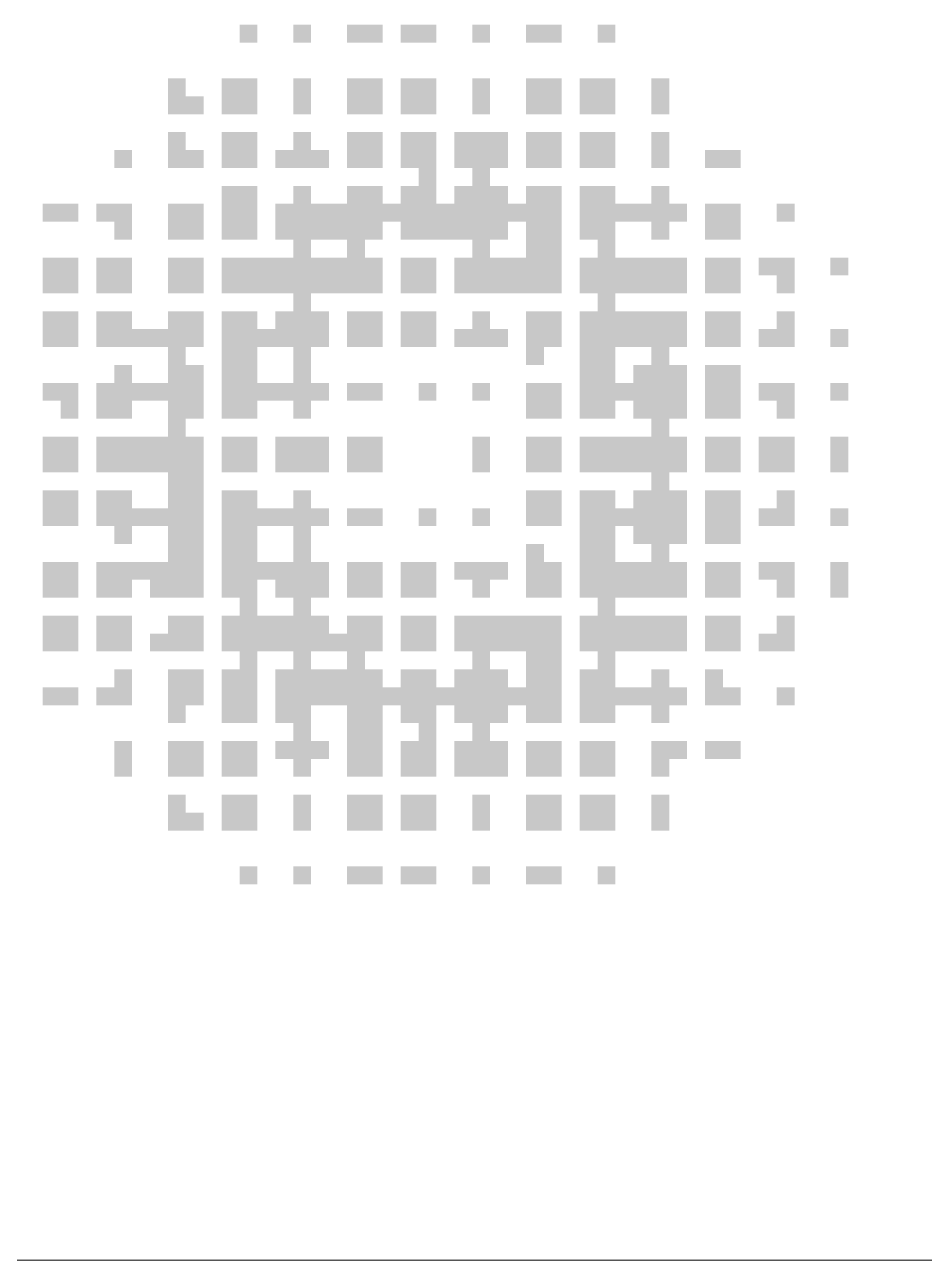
# Paper-space layout '01 Plans' of a CAD drawing. Header units: millimetres. Extents: x 5 to 415, y 7 to 290.
# Drawn here: x 362.1 to 372.15, y 62 to 75.8 of the extents above; entities that cross this region are included whole.
import ezdxf

# ---------------------------------------------------------------- set-up
doc = ezdxf.new("R2010")
doc.units = ezdxf.units.MM
doc.layers.add('BRANDING', color=7, linetype='Continuous')
doc.layers.add('SHEET', color=7, linetype='Continuous')

# ---------------------------------------------------------------- blocks, each defined once
blk = doc.blocks.new('SHEET_01')
at = {"layer": 'BRANDING'}
for points in [[(364.5, 75.8), (364.7, 75.8), (364.5, 75.6), (364.7, 75.6)], [(365.1, 75.8), (365.3, 75.8), (365.1, 75.6), (365.3, 75.6)], [(365.7, 75.8), (365.9, 75.8), (365.7, 75.6), (365.9, 75.6)], [(365.9, 75.8), (366.1, 75.8), (365.9, 75.6), (366.1, 75.6)], [(366.3, 75.8), (366.5, 75.8), (366.3, 75.6), (366.5, 75.6)], [(366.5, 75.8), (366.7, 75.8), (366.5, 75.6), (366.7, 75.6)], [(367.1, 75.8), (367.3, 75.8), (367.1, 75.6), (367.3, 75.6)], [(367.7, 75.8), (368.1, 75.8), (367.7, 75.6), (368.1, 75.6)], [(368.5, 75.8), (368.7, 75.8), (368.5, 75.6), (368.7, 75.6)], [(363.7, 75.2), (363.9, 75.2), (363.7, 75), (363.9, 75)], [(364.3, 75.2), (364.5, 75.2), (364.3, 75), (364.5, 75)], [(364.5, 75.2), (364.7, 75.2), (364.5, 75), (364.7, 75)], [(365.1, 75.2), (365.3, 75.2), (365.1, 75), (365.3, 75)], [(365.7, 75.2), (365.9, 75.2), (365.7, 75), (365.9, 75)], [(365.9, 75.2), (366.1, 75.2), (365.9, 75), (366.1, 75)], [(366.3, 75.2), (366.5, 75.2), (366.3, 75), (366.5, 75)], [(366.5, 75.2), (366.7, 75.2), (366.5, 75), (366.7, 75)], [(367.1, 75.2), (367.3, 75.2), (367.1, 75), (367.3, 75)], [(367.7, 75.2), (367.9, 75.2), (367.7, 75), (367.9, 75)], [(367.9, 75.2), (368.1, 75.2), (367.9, 75), (368.1, 75)], [(368.3, 75.2), (368.5, 75.2), (368.3, 75), (368.5, 75)], [(368.5, 75.2), (368.7, 75.2), (368.5, 75), (368.7, 75)], [(369.1, 75.2), (369.3, 75.2), (369.1, 75), (369.3, 75)], [(363.7, 75), (364.1, 75), (363.7, 74.8), (364.1, 74.8)], [(364.3, 75), (364.5, 75), (364.3, 74.8), (364.5, 74.8)], [(364.5, 75), (364.7, 75), (364.5, 74.8), (364.7, 74.8)], [(365.1, 75), (365.3, 75), (365.1, 74.8), (365.3, 74.8)], [(365.7, 75), (365.9, 75), (365.7, 74.8), (365.9, 74.8)], [(365.9, 75), (366.1, 75), (365.9, 74.8), (366.1, 74.8)], [(366.3, 75), (366.5, 75), (366.3, 74.8), (366.5, 74.8)], [(366.5, 75), (366.7, 75), (366.5, 74.8), (366.7, 74.8)], [(367.1, 75), (367.3, 75), (367.1, 74.8), (367.3, 74.8)], [(367.7, 75), (367.9, 75), (367.7, 74.8), (367.9, 74.8)], [(367.9, 75), (368.1, 75), (367.9, 74.8), (368.1, 74.8)], [(368.3, 75), (368.5, 75), (368.3, 74.8), (368.5, 74.8)], [(368.5, 75), (368.7, 75), (368.5, 74.8), (368.7, 74.8)], [(369.1, 75), (369.3, 75), (369.1, 74.8), (369.3, 74.8)], [(363.7, 74.6), (363.9, 74.6), (363.7, 74.4), (363.9, 74.4)], [(364.3, 74.6), (364.5, 74.6), (364.3, 74.4), (364.5, 74.4)], [(364.5, 74.6), (364.7, 74.6), (364.5, 74.4), (364.7, 74.4)], [(365.1, 74.6), (365.3, 74.6), (365.1, 74.4), (365.3, 74.4)], [(365.7, 74.6), (365.9, 74.6), (365.7, 74.4), (365.9, 74.4)], [(365.9, 74.6), (366.1, 74.6), (365.9, 74.4), (366.1, 74.4)], [(366.3, 74.6), (366.5, 74.6), (366.3, 74.4), (366.5, 74.4)], [(366.5, 74.6), (366.7, 74.6), (366.5, 74.4), (366.7, 74.4)], [(366.9, 74.6), (367.1, 74.6), (366.9, 74.4), (367.1, 74.4)], [(367.1, 74.6), (367.3, 74.6), (367.1, 74.4), (367.3, 74.4)], [(367.3, 74.6), (367.5, 74.6), (367.3, 74.4), (367.5, 74.4)], [(367.7, 74.6), (368.1, 74.6), (367.7, 74.4), (368.1, 74.4)], [(368.3, 74.6), (368.5, 74.6), (368.3, 74.4), (368.5, 74.4)], [(368.5, 74.6), (368.7, 74.6), (368.5, 74.4), (368.7, 74.4)], [(369.1, 74.6), (369.3, 74.6), (369.1, 74.4), (369.3, 74.4)], [(363.1, 74.4), (363.3, 74.4), (363.1, 74.2), (363.3, 74.2)], [(363.7, 74.4), (363.9, 74.4), (363.7, 74.2), (363.9, 74.2)], [(363.9, 74.4), (364.1, 74.4), (363.9, 74.2), (364.1, 74.2)], [(364.3, 74.4), (364.5, 74.4), (364.3, 74.2), (364.5, 74.2)], [(364.5, 74.4), (364.7, 74.4), (364.5, 74.2), (364.7, 74.2)], [(364.9, 74.4), (365.1, 74.4), (364.9, 74.2), (365.1, 74.2)], [(365.1, 74.4), (365.3, 74.4), (365.1, 74.2), (365.3, 74.2)], [(365.3, 74.4), (365.5, 74.4), (365.3, 74.2), (365.5, 74.2)], [(365.7, 74.4), (365.9, 74.4), (365.7, 74.2), (365.9, 74.2)], [(365.9, 74.4), (366.1, 74.4), (365.9, 74.2), (366.1, 74.2)], [(366.3, 74.4), (366.5, 74.4), (366.3, 74.2), (366.5, 74.2)], [(366.5, 74.4), (366.7, 74.4), (366.5, 74.2), (366.7, 74.2)], [(366.9, 74.4), (367.1, 74.4), (366.9, 74.2), (367.1, 74.2)], [(367.1, 74.4), (367.3, 74.4), (367.1, 74.2), (367.3, 74.2)], [(367.3, 74.4), (367.5, 74.4), (367.3, 74.2), (367.5, 74.2)], [(367.7, 74.4), (367.9, 74.4), (367.7, 74.2), (367.9, 74.2)], [(367.9, 74.4), (368.1, 74.4), (367.9, 74.2), (368.1, 74.2)], [(368.3, 74.4), (368.5, 74.4), (368.3, 74.2), (368.5, 74.2)], [(368.5, 74.4), (368.7, 74.4), (368.5, 74.2), (368.7, 74.2)], [(369.1, 74.4), (369.3, 74.4), (369.1, 74.2), (369.3, 74.2)], [(369.7, 74.4), (369.9, 74.4), (369.7, 74.2), (369.9, 74.2)], [(369.9, 74.4), (370.1, 74.4), (369.9, 74.2), (370.1, 74.2)], [(366.5, 74.2), (366.7, 74.2), (366.5, 74), (366.7, 74)], [(367.1, 74.2), (367.3, 74.2), (367.1, 74), (367.3, 74)], [(364.3, 74), (364.7, 74), (364.3, 73.8), (364.7, 73.8)], [(365.1, 74), (365.3, 74), (365.1, 73.8), (365.3, 73.8)], [(365.7, 74), (366.1, 74), (365.7, 73.8), (366.1, 73.8)], [(366.3, 74), (366.5, 74), (366.3, 73.8), (366.5, 73.8)], [(366.5, 74), (366.7, 74), (366.5, 73.8), (366.7, 73.8)], [(366.9, 74), (367.1, 74), (366.9, 73.8), (367.1, 73.8)], [(367.1, 74), (367.3, 74), (367.1, 73.8), (367.3, 73.8)], [(367.3, 74), (367.5, 74), (367.3, 73.8), (367.5, 73.8)], [(367.7, 74), (367.9, 74), (367.7, 73.8), (367.9, 73.8)], [(367.9, 74), (368.1, 74), (367.9, 73.8), (368.1, 73.8)], [(368.3, 74), (368.7, 74), (368.3, 73.8), (368.7, 73.8)], [(369.1, 74), (369.3, 74), (369.1, 73.8), (369.3, 73.8)], [(362.3, 73.8), (362.5, 73.8), (362.3, 73.6), (362.5, 73.6)], [(362.5, 73.8), (362.7, 73.8), (362.5, 73.6), (362.7, 73.6)], [(362.9, 73.8), (363.1, 73.8), (362.9, 73.6), (363.1, 73.6)], [(363.1, 73.8), (363.3, 73.8), (363.1, 73.6), (363.3, 73.6)], [(363.7, 73.8), (363.9, 73.8), (363.7, 73.6), (363.9, 73.6)], [(363.9, 73.8), (364.1, 73.8), (363.9, 73.6), (364.1, 73.6)], [(364.3, 73.8), (364.5, 73.8), (364.3, 73.6), (364.5, 73.6)], [(364.5, 73.8), (364.7, 73.8), (364.5, 73.6), (364.7, 73.6)], [(364.9, 73.8), (365.1, 73.8), (364.9, 73.6), (365.1, 73.6)], [(365.1, 73.8), (365.3, 73.8), (365.1, 73.6), (365.3, 73.6)], [(365.3, 73.8), (365.5, 73.8), (365.3, 73.6), (365.5, 73.6)], [(365.5, 73.8), (365.7, 73.8), (365.5, 73.6), (365.7, 73.6)], [(365.7, 73.8), (365.9, 73.8), (365.7, 73.6), (365.9, 73.6)], [(365.9, 73.8), (366.1, 73.8), (365.9, 73.6), (366.1, 73.6)], [(366.1, 73.8), (366.3, 73.8), (366.1, 73.6), (366.3, 73.6)], [(366.3, 73.8), (366.7, 73.8), (366.3, 73.6), (366.7, 73.6)], [(366.7, 73.8), (366.9, 73.8), (366.7, 73.6), (366.9, 73.6)], [(366.9, 73.8), (367.1, 73.8), (366.9, 73.6), (367.1, 73.6)], [(367.1, 73.8), (367.3, 73.8), (367.1, 73.6), (367.3, 73.6)], [(367.3, 73.8), (367.5, 73.8), (367.3, 73.6), (367.5, 73.6)], [(367.5, 73.8), (367.7, 73.8), (367.5, 73.6), (367.7, 73.6)], [(367.7, 73.8), (367.9, 73.8), (367.7, 73.6), (367.9, 73.6)], [(367.9, 73.8), (368.1, 73.8), (367.9, 73.6), (368.1, 73.6)], [(368.3, 73.8), (368.5, 73.8), (368.3, 73.6), (368.5, 73.6)], [(368.5, 73.8), (368.7, 73.8), (368.5, 73.6), (368.7, 73.6)], [(368.7, 73.8), (369.1, 73.8), (368.7, 73.6), (369.1, 73.6)], [(369.1, 73.8), (369.3, 73.8), (369.1, 73.6), (369.3, 73.6)], [(369.3, 73.8), (369.5, 73.8), (369.3, 73.6), (369.5, 73.6)], [(369.7, 73.8), (369.9, 73.8), (369.7, 73.6), (369.9, 73.6)], [(369.9, 73.8), (370.1, 73.8), (369.9, 73.6), (370.1, 73.6)], [(370.5, 73.8), (370.7, 73.8), (370.5, 73.6), (370.7, 73.6)], [(363.1, 73.6), (363.3, 73.6), (363.1, 73.4), (363.3, 73.4)], [(363.7, 73.6), (363.9, 73.6), (363.7, 73.4), (363.9, 73.4)], [(363.9, 73.6), (364.1, 73.6), (363.9, 73.4), (364.1, 73.4)], [(364.3, 73.6), (364.7, 73.6), (364.3, 73.4), (364.7, 73.4)], [(364.9, 73.6), (365.1, 73.6), (364.9, 73.4), (365.1, 73.4)], [(365.1, 73.6), (365.3, 73.6), (365.1, 73.4), (365.3, 73.4)], [(365.3, 73.6), (365.7, 73.6), (365.3, 73.4), (365.7, 73.4)], [(365.7, 73.6), (365.9, 73.6), (365.7, 73.4), (365.9, 73.4)], [(365.9, 73.6), (366.1, 73.6), (365.9, 73.4), (366.1, 73.4)], [(366.3, 73.6), (366.5, 73.6), (366.3, 73.4), (366.5, 73.4)], [(366.5, 73.6), (366.7, 73.6), (366.5, 73.4), (366.7, 73.4)], [(366.7, 73.6), (366.9, 73.6), (366.7, 73.4), (366.9, 73.4)], [(366.9, 73.6), (367.1, 73.6), (366.9, 73.4), (367.1, 73.4)], [(367.1, 73.6), (367.3, 73.6), (367.1, 73.4), (367.3, 73.4)], [(367.3, 73.6), (367.5, 73.6), (367.3, 73.4), (367.5, 73.4)], [(367.7, 73.6), (367.9, 73.6), (367.7, 73.4), (367.9, 73.4)], [(367.9, 73.6), (368.1, 73.6), (367.9, 73.4), (368.1, 73.4)], [(368.3, 73.6), (368.5, 73.6), (368.3, 73.4), (368.5, 73.4)], [(368.5, 73.6), (368.7, 73.6), (368.5, 73.4), (368.7, 73.4)], [(369.1, 73.6), (369.3, 73.6), (369.1, 73.4), (369.3, 73.4)], [(369.7, 73.6), (370.1, 73.6), (369.7, 73.4), (370.1, 73.4)], [(365.1, 73.4), (365.3, 73.4), (365.1, 73.2), (365.3, 73.2)], [(365.7, 73.4), (365.9, 73.4), (365.7, 73.2), (365.9, 73.2)], [(367.1, 73.4), (367.3, 73.4), (367.1, 73.2), (367.3, 73.2)], [(367.7, 73.4), (368.1, 73.4), (367.7, 73.2), (368.1, 73.2)], [(368.5, 73.4), (368.7, 73.4), (368.5, 73.2), (368.7, 73.2)], [(362.3, 73.2), (362.7, 73.2), (362.3, 73), (362.7, 73)], [(362.9, 73.2), (363.1, 73.2), (362.9, 73), (363.1, 73)], [(363.1, 73.2), (363.3, 73.2), (363.1, 73), (363.3, 73)], [(363.7, 73.2), (363.9, 73.2), (363.7, 73), (363.9, 73)], [(363.9, 73.2), (364.1, 73.2), (363.9, 73), (364.1, 73)], [(364.3, 73.2), (364.5, 73.2), (364.3, 73), (364.5, 73)], [(364.5, 73.2), (364.7, 73.2), (364.5, 73), (364.7, 73)], [(364.7, 73.2), (364.9, 73.2), (364.7, 73), (364.9, 73)], [(364.9, 73.2), (365.1, 73.2), (364.9, 73), (365.1, 73)], [(365.1, 73.2), (365.3, 73.2), (365.1, 73), (365.3, 73)], [(365.3, 73.2), (365.5, 73.2), (365.3, 73), (365.5, 73)], [(365.5, 73.2), (365.7, 73.2), (365.5, 73), (365.7, 73)], [(365.7, 73.2), (365.9, 73.2), (365.7, 73), (365.9, 73)], [(365.9, 73.2), (366.1, 73.2), (365.9, 73), (366.1, 73)], [(366.3, 73.2), (366.5, 73.2), (366.3, 73), (366.5, 73)], [(366.5, 73.2), (366.7, 73.2), (366.5, 73), (366.7, 73)], [(366.9, 73.2), (367.1, 73.2), (366.9, 73), (367.1, 73)], [(367.1, 73.2), (367.3, 73.2), (367.1, 73), (367.3, 73)], [(367.3, 73.2), (367.5, 73.2), (367.3, 73), (367.5, 73)], [(367.5, 73.2), (367.7, 73.2), (367.5, 73), (367.7, 73)], [(367.7, 73.2), (367.9, 73.2), (367.7, 73), (367.9, 73)], [(367.9, 73.2), (368.1, 73.2), (367.9, 73), (368.1, 73)], [(368.3, 73.2), (368.5, 73.2), (368.3, 73), (368.5, 73)], [(368.5, 73.2), (368.7, 73.2), (368.5, 73), (368.7, 73)], [(368.7, 73.2), (369.1, 73.2), (368.7, 73), (369.1, 73)], [(369.1, 73.2), (369.3, 73.2), (369.1, 73), (369.3, 73)], [(369.3, 73.2), (369.5, 73.2), (369.3, 73), (369.5, 73)], [(369.7, 73.2), (369.9, 73.2), (369.7, 73), (369.9, 73)], [(369.9, 73.2), (370.1, 73.2), (369.9, 73), (370.1, 73)], [(370.3, 73.2), (370.5, 73.2), (370.3, 73), (370.5, 73)], [(370.5, 73.2), (370.7, 73.2), (370.5, 73), (370.7, 73)], [(371.1, 73.2), (371.3, 73.2), (371.1, 73), (371.3, 73)], [(362.3, 73), (362.7, 73), (362.3, 72.8), (362.7, 72.8)], [(362.9, 73), (363.1, 73), (362.9, 72.8), (363.1, 72.8)], [(363.1, 73), (363.3, 73), (363.1, 72.8), (363.3, 72.8)], [(363.7, 73), (363.9, 73), (363.7, 72.8), (363.9, 72.8)], [(363.9, 73), (364.1, 73), (363.9, 72.8), (364.1, 72.8)], [(364.3, 73), (364.5, 73), (364.3, 72.8), (364.5, 72.8)], [(364.5, 73), (364.7, 73), (364.5, 72.8), (364.7, 72.8)], [(364.7, 73), (364.9, 73), (364.7, 72.8), (364.9, 72.8)], [(364.9, 73), (365.1, 73), (364.9, 72.8), (365.1, 72.8)], [(365.1, 73), (365.3, 73), (365.1, 72.8), (365.3, 72.8)], [(365.3, 73), (365.5, 73), (365.3, 72.8), (365.5, 72.8)], [(365.5, 73), (365.7, 73), (365.5, 72.8), (365.7, 72.8)], [(365.7, 73), (365.9, 73), (365.7, 72.8), (365.9, 72.8)], [(365.9, 73), (366.1, 73), (365.9, 72.8), (366.1, 72.8)], [(366.3, 73), (366.5, 73), (366.3, 72.8), (366.5, 72.8)], [(366.5, 73), (366.7, 73), (366.5, 72.8), (366.7, 72.8)], [(366.9, 73), (367.1, 73), (366.9, 72.8), (367.1, 72.8)], [(367.1, 73), (367.3, 73), (367.1, 72.8), (367.3, 72.8)], [(367.3, 73), (367.5, 73), (367.3, 72.8), (367.5, 72.8)], [(367.5, 73), (367.7, 73), (367.5, 72.8), (367.7, 72.8)], [(367.7, 73), (367.9, 73), (367.7, 72.8), (367.9, 72.8)], [(367.9, 73), (368.1, 73), (367.9, 72.8), (368.1, 72.8)], [(368.3, 73), (368.5, 73), (368.3, 72.8), (368.5, 72.8)], [(368.5, 73), (368.7, 73), (368.5, 72.8), (368.7, 72.8)], [(368.7, 73), (369.1, 73), (368.7, 72.8), (369.1, 72.8)], [(369.1, 73), (369.3, 73), (369.1, 72.8), (369.3, 72.8)], [(369.3, 73), (369.5, 73), (369.3, 72.8), (369.5, 72.8)], [(369.7, 73), (369.9, 73), (369.7, 72.8), (369.9, 72.8)], [(369.9, 73), (370.1, 73), (369.9, 72.8), (370.1, 72.8)], [(370.5, 73), (370.7, 73), (370.5, 72.8), (370.7, 72.8)], [(365.1, 72.8), (365.3, 72.8), (365.1, 72.6), (365.3, 72.6)], [(368.5, 72.8), (368.7, 72.8), (368.5, 72.6), (368.7, 72.6)], [(362.3, 72.6), (362.7, 72.6), (362.3, 72.4), (362.7, 72.4)], [(362.9, 72.6), (363.1, 72.6), (362.9, 72.4), (363.1, 72.4)], [(363.1, 72.6), (363.3, 72.6), (363.1, 72.4), (363.3, 72.4)], [(363.7, 72.6), (363.9, 72.6), (363.7, 72.4), (363.9, 72.4)], [(363.9, 72.6), (364.1, 72.6), (363.9, 72.4), (364.1, 72.4)], [(364.3, 72.6), (364.5, 72.6), (364.3, 72.4), (364.5, 72.4)], [(364.5, 72.6), (364.7, 72.6), (364.5, 72.4), (364.7, 72.4)], [(364.9, 72.6), (365.1, 72.6), (364.9, 72.4), (365.1, 72.4)], [(365.1, 72.6), (365.3, 72.6), (365.1, 72.4), (365.3, 72.4)], [(365.3, 72.6), (365.5, 72.6), (365.3, 72.4), (365.5, 72.4)], [(365.7, 72.6), (365.9, 72.6), (365.7, 72.4), (365.9, 72.4)], [(365.9, 72.6), (366.1, 72.6), (365.9, 72.4), (366.1, 72.4)], [(366.3, 72.6), (366.5, 72.6), (366.3, 72.4), (366.5, 72.4)], [(366.5, 72.6), (366.7, 72.6), (366.5, 72.4), (366.7, 72.4)], [(367.1, 72.6), (367.3, 72.6), (367.1, 72.4), (367.3, 72.4)], [(367.7, 72.6), (367.9, 72.6), (367.7, 72.4), (367.9, 72.4)], [(367.9, 72.6), (368.1, 72.6), (367.9, 72.4), (368.1, 72.4)], [(368.3, 72.6), (368.5, 72.6), (368.3, 72.4), (368.5, 72.4)], [(368.5, 72.6), (368.7, 72.6), (368.5, 72.4), (368.7, 72.4)], [(368.7, 72.6), (369.1, 72.6), (368.7, 72.4), (369.1, 72.4)], [(369.1, 72.6), (369.3, 72.6), (369.1, 72.4), (369.3, 72.4)], [(369.3, 72.6), (369.5, 72.6), (369.3, 72.4), (369.5, 72.4)], [(369.7, 72.6), (370.1, 72.6), (369.7, 72.4), (370.1, 72.4)], [(370.5, 72.6), (370.7, 72.6), (370.5, 72.4), (370.7, 72.4)], [(362.3, 72.4), (362.5, 72.4), (362.3, 72.2), (362.5, 72.2)], [(362.5, 72.4), (362.7, 72.4), (362.5, 72.2), (362.7, 72.2)], [(362.9, 72.4), (363.1, 72.4), (362.9, 72.2), (363.1, 72.2)], [(363.1, 72.4), (363.3, 72.4), (363.1, 72.2), (363.3, 72.2)], [(363.3, 72.4), (363.7, 72.4), (363.3, 72.2), (363.7, 72.2)], [(363.7, 72.4), (363.9, 72.4), (363.7, 72.2), (363.9, 72.2)], [(363.9, 72.4), (364.1, 72.4), (363.9, 72.2), (364.1, 72.2)], [(364.3, 72.4), (364.7, 72.4), (364.3, 72.2), (364.7, 72.2)], [(364.7, 72.4), (365.1, 72.4), (364.7, 72.2), (365.1, 72.2)], [(365.1, 72.4), (365.3, 72.4), (365.1, 72.2), (365.3, 72.2)], [(365.3, 72.4), (365.5, 72.4), (365.3, 72.2), (365.5, 72.2)], [(365.7, 72.4), (365.9, 72.4), (365.7, 72.2), (365.9, 72.2)], [(365.9, 72.4), (366.1, 72.4), (365.9, 72.2), (366.1, 72.2)], [(366.3, 72.4), (366.5, 72.4), (366.3, 72.2), (366.5, 72.2)], [(366.5, 72.4), (366.7, 72.4), (366.5, 72.2), (366.7, 72.2)], [(366.9, 72.4), (367.1, 72.4), (366.9, 72.2), (367.1, 72.2)], [(367.1, 72.4), (367.3, 72.4), (367.1, 72.2), (367.3, 72.2)], [(367.3, 72.4), (367.5, 72.4), (367.3, 72.2), (367.5, 72.2)], [(367.7, 72.4), (367.9, 72.4), (367.7, 72.2), (367.9, 72.2)], [(367.9, 72.4), (368.1, 72.4), (367.9, 72.2), (368.1, 72.2)], [(368.3, 72.4), (368.5, 72.4), (368.3, 72.2), (368.5, 72.2)], [(368.5, 72.4), (368.7, 72.4), (368.5, 72.2), (368.7, 72.2)], [(368.7, 72.4), (368.9, 72.4), (368.7, 72.2), (368.9, 72.2)], [(368.9, 72.4), (369.1, 72.4), (368.9, 72.2), (369.1, 72.2)], [(369.1, 72.4), (369.3, 72.4), (369.1, 72.2), (369.3, 72.2)], [(369.3, 72.4), (369.5, 72.4), (369.3, 72.2), (369.5, 72.2)], [(369.7, 72.4), (369.9, 72.4), (369.7, 72.2), (369.9, 72.2)], [(369.9, 72.4), (370.1, 72.4), (369.9, 72.2), (370.1, 72.2)], [(370.3, 72.4), (370.5, 72.4), (370.3, 72.2), (370.5, 72.2)], [(370.5, 72.4), (370.7, 72.4), (370.5, 72.2), (370.7, 72.2)], [(371.1, 72.4), (371.3, 72.4), (371.1, 72.2), (371.3, 72.2)], [(363.7, 72.2), (363.9, 72.2), (363.7, 72), (363.9, 72)], [(364.3, 72.2), (364.7, 72.2), (364.3, 72), (364.7, 72)], [(365.1, 72.2), (365.3, 72.2), (365.1, 72), (365.3, 72)], [(367.7, 72.2), (367.9, 72.2), (367.7, 72), (367.9, 72)], [(368.3, 72.2), (368.5, 72.2), (368.3, 72), (368.5, 72)], [(368.5, 72.2), (368.7, 72.2), (368.5, 72), (368.7, 72)], [(369.1, 72.2), (369.3, 72.2), (369.1, 72), (369.3, 72)], [(363.1, 72), (363.3, 72), (363.1, 71.8), (363.3, 71.8)], [(363.7, 72), (363.9, 72), (363.7, 71.8), (363.9, 71.8)], [(363.9, 72), (364.1, 72), (363.9, 71.8), (364.1, 71.8)], [(364.3, 72), (364.5, 72), (364.3, 71.8), (364.5, 71.8)], [(364.5, 72), (364.7, 72), (364.5, 71.8), (364.7, 71.8)], [(365.1, 72), (365.3, 72), (365.1, 71.8), (365.3, 71.8)], [(368.3, 72), (368.5, 72), (368.3, 71.8), (368.5, 71.8)], [(368.5, 72), (368.7, 72), (368.5, 71.8), (368.7, 71.8)], [(368.9, 72), (369.1, 72), (368.9, 71.8), (369.1, 71.8)], [(369.1, 72), (369.3, 72), (369.1, 71.8), (369.3, 71.8)], [(369.3, 72), (369.5, 72), (369.3, 71.8), (369.5, 71.8)], [(369.7, 72), (370.1, 72), (369.7, 71.8), (370.1, 71.8)], [(362.3, 71.8), (362.7, 71.8), (362.3, 71.6), (362.7, 71.6)], [(362.9, 71.8), (363.1, 71.8), (362.9, 71.6), (363.1, 71.6)], [(363.1, 71.8), (363.3, 71.8), (363.1, 71.6), (363.3, 71.6)], [(363.3, 71.8), (363.5, 71.8), (363.3, 71.6), (363.5, 71.6)], [(363.5, 71.8), (363.7, 71.8), (363.5, 71.6), (363.7, 71.6)], [(363.7, 71.8), (363.9, 71.8), (363.7, 71.6), (363.9, 71.6)], [(363.9, 71.8), (364.1, 71.8), (363.9, 71.6), (364.1, 71.6)], [(364.3, 71.8), (364.7, 71.8), (364.3, 71.6), (364.7, 71.6)], [(364.7, 71.8), (365.1, 71.8), (364.7, 71.6), (365.1, 71.6)], [(365.1, 71.8), (365.3, 71.8), (365.1, 71.6), (365.3, 71.6)], [(365.3, 71.8), (365.5, 71.8), (365.3, 71.6), (365.5, 71.6)], [(365.7, 71.8), (365.9, 71.8), (365.7, 71.6), (365.9, 71.6)], [(365.9, 71.8), (366.1, 71.8), (365.9, 71.6), (366.1, 71.6)], [(366.5, 71.8), (366.7, 71.8), (366.5, 71.6), (366.7, 71.6)], [(367.1, 71.8), (367.3, 71.8), (367.1, 71.6), (367.3, 71.6)], [(367.7, 71.8), (367.9, 71.8), (367.7, 71.6), (367.9, 71.6)], [(367.9, 71.8), (368.1, 71.8), (367.9, 71.6), (368.1, 71.6)], [(368.3, 71.8), (368.5, 71.8), (368.3, 71.6), (368.5, 71.6)], [(368.5, 71.8), (368.7, 71.8), (368.5, 71.6), (368.7, 71.6)], [(368.7, 71.8), (368.9, 71.8), (368.7, 71.6), (368.9, 71.6)], [(368.9, 71.8), (369.1, 71.8), (368.9, 71.6), (369.1, 71.6)], [(369.1, 71.8), (369.3, 71.8), (369.1, 71.6), (369.3, 71.6)], [(369.3, 71.8), (369.5, 71.8), (369.3, 71.6), (369.5, 71.6)], [(369.7, 71.8), (369.9, 71.8), (369.7, 71.6), (369.9, 71.6)], [(369.9, 71.8), (370.1, 71.8), (369.9, 71.6), (370.1, 71.6)], [(370.3, 71.8), (370.5, 71.8), (370.3, 71.6), (370.5, 71.6)], [(370.5, 71.8), (370.7, 71.8), (370.5, 71.6), (370.7, 71.6)], [(371.1, 71.8), (371.3, 71.8), (371.1, 71.6), (371.3, 71.6)], [(362.5, 71.6), (362.7, 71.6), (362.5, 71.4), (362.7, 71.4)], [(362.9, 71.6), (363.1, 71.6), (362.9, 71.4), (363.1, 71.4)], [(363.1, 71.6), (363.3, 71.6), (363.1, 71.4), (363.3, 71.4)], [(363.7, 71.6), (363.9, 71.6), (363.7, 71.4), (363.9, 71.4)], [(363.9, 71.6), (364.1, 71.6), (363.9, 71.4), (364.1, 71.4)], [(364.3, 71.6), (364.5, 71.6), (364.3, 71.4), (364.5, 71.4)], [(364.5, 71.6), (364.7, 71.6), (364.5, 71.4), (364.7, 71.4)], [(365.1, 71.6), (365.3, 71.6), (365.1, 71.4), (365.3, 71.4)], [(367.7, 71.6), (368.1, 71.6), (367.7, 71.4), (368.1, 71.4)], [(368.3, 71.6), (368.5, 71.6), (368.3, 71.4), (368.5, 71.4)], [(368.5, 71.6), (368.7, 71.6), (368.5, 71.4), (368.7, 71.4)], [(368.9, 71.6), (369.1, 71.6), (368.9, 71.4), (369.1, 71.4)], [(369.1, 71.6), (369.3, 71.6), (369.1, 71.4), (369.3, 71.4)], [(369.3, 71.6), (369.5, 71.6), (369.3, 71.4), (369.5, 71.4)], [(369.7, 71.6), (370.1, 71.6), (369.7, 71.4), (370.1, 71.4)], [(370.5, 71.6), (370.7, 71.6), (370.5, 71.4), (370.7, 71.4)], [(363.7, 71.4), (363.9, 71.4), (363.7, 71.2), (363.9, 71.2)], [(369.1, 71.4), (369.3, 71.4), (369.1, 71.2), (369.3, 71.2)], [(362.3, 71.2), (362.5, 71.2), (362.3, 71), (362.5, 71)], [(362.5, 71.2), (362.7, 71.2), (362.5, 71), (362.7, 71)], [(362.9, 71.2), (363.1, 71.2), (362.9, 71), (363.1, 71)], [(363.1, 71.2), (363.3, 71.2), (363.1, 71), (363.3, 71)], [(363.3, 71.2), (363.5, 71.2), (363.3, 71), (363.5, 71)], [(363.5, 71.2), (363.7, 71.2), (363.5, 71), (363.7, 71)], [(363.7, 71.2), (363.9, 71.2), (363.7, 71), (363.9, 71)], [(363.9, 71.2), (364.1, 71.2), (363.9, 71), (364.1, 71)], [(364.3, 71.2), (364.5, 71.2), (364.3, 71), (364.5, 71)], [(364.5, 71.2), (364.7, 71.2), (364.5, 71), (364.7, 71)], [(364.9, 71.2), (365.1, 71.2), (364.9, 71), (365.1, 71)], [(365.1, 71.2), (365.3, 71.2), (365.1, 71), (365.3, 71)], [(365.3, 71.2), (365.5, 71.2), (365.3, 71), (365.5, 71)], [(365.7, 71.2), (366.1, 71.2), (365.7, 71), (366.1, 71)], [(367.1, 71.2), (367.3, 71.2), (367.1, 71), (367.3, 71)], [(367.7, 71.2), (367.9, 71.2), (367.7, 71), (367.9, 71)], [(367.9, 71.2), (368.1, 71.2), (367.9, 71), (368.1, 71)], [(368.3, 71.2), (368.5, 71.2), (368.3, 71), (368.5, 71)], [(368.5, 71.2), (368.7, 71.2), (368.5, 71), (368.7, 71)], [(368.7, 71.2), (368.9, 71.2), (368.7, 71), (368.9, 71)], [(368.9, 71.2), (369.1, 71.2), (368.9, 71), (369.1, 71)], [(369.1, 71.2), (369.3, 71.2), (369.1, 71), (369.3, 71)], [(369.3, 71.2), (369.5, 71.2), (369.3, 71), (369.5, 71)], [(369.7, 71.2), (369.9, 71.2), (369.7, 71), (369.9, 71)], [(369.9, 71.2), (370.1, 71.2), (369.9, 71), (370.1, 71)], [(370.3, 71.2), (370.5, 71.2), (370.3, 71), (370.5, 71)], [(370.5, 71.2), (370.7, 71.2), (370.5, 71), (370.7, 71)], [(371.1, 71.2), (371.3, 71.2), (371.1, 71), (371.3, 71)], [(362.3, 71), (362.5, 71), (362.3, 70.8), (362.5, 70.8)], [(362.5, 71), (362.7, 71), (362.5, 70.8), (362.7, 70.8)], [(362.9, 71), (363.1, 71), (362.9, 70.8), (363.1, 70.8)], [(363.1, 71), (363.3, 71), (363.1, 70.8), (363.3, 70.8)], [(363.3, 71), (363.5, 71), (363.3, 70.8), (363.5, 70.8)], [(363.5, 71), (363.7, 71), (363.5, 70.8), (363.7, 70.8)], [(363.7, 71), (363.9, 71), (363.7, 70.8), (363.9, 70.8)], [(363.9, 71), (364.1, 71), (363.9, 70.8), (364.1, 70.8)], [(364.3, 71), (364.5, 71), (364.3, 70.8), (364.5, 70.8)], [(364.5, 71), (364.7, 71), (364.5, 70.8), (364.7, 70.8)], [(364.9, 71), (365.1, 71), (364.9, 70.8), (365.1, 70.8)], [(365.1, 71), (365.3, 71), (365.1, 70.8), (365.3, 70.8)], [(365.3, 71), (365.5, 71), (365.3, 70.8), (365.5, 70.8)], [(365.7, 71), (366.1, 71), (365.7, 70.8), (366.1, 70.8)], [(367.1, 71), (367.3, 71), (367.1, 70.8), (367.3, 70.8)], [(367.7, 71), (367.9, 71), (367.7, 70.8), (367.9, 70.8)], [(367.9, 71), (368.1, 71), (367.9, 70.8), (368.1, 70.8)], [(368.3, 71), (368.5, 71), (368.3, 70.8), (368.5, 70.8)], [(368.5, 71), (368.7, 71), (368.5, 70.8), (368.7, 70.8)], [(368.7, 71), (368.9, 71), (368.7, 70.8), (368.9, 70.8)], [(368.9, 71), (369.1, 71), (368.9, 70.8), (369.1, 70.8)], [(369.1, 71), (369.3, 71), (369.1, 70.8), (369.3, 70.8)], [(369.3, 71), (369.5, 71), (369.3, 70.8), (369.5, 70.8)], [(369.7, 71), (369.9, 71), (369.7, 70.8), (369.9, 70.8)], [(369.9, 71), (370.1, 71), (369.9, 70.8), (370.1, 70.8)], [(370.3, 71), (370.5, 71), (370.3, 70.8), (370.5, 70.8)], [(370.5, 71), (370.7, 71), (370.5, 70.8), (370.7, 70.8)], [(371.1, 71), (371.3, 71), (371.1, 70.8), (371.3, 70.8)], [(363.7, 70.8), (363.9, 70.8), (363.7, 70.6), (363.9, 70.6)], [(363.9, 70.8), (364.1, 70.8), (363.9, 70.6), (364.1, 70.6)], [(369.1, 70.8), (369.3, 70.8), (369.1, 70.6), (369.3, 70.6)], [(362.3, 70.6), (362.7, 70.6), (362.3, 70.4), (362.7, 70.4)], [(362.9, 70.6), (363.1, 70.6), (362.9, 70.4), (363.1, 70.4)], [(363.1, 70.6), (363.3, 70.6), (363.1, 70.4), (363.3, 70.4)], [(363.7, 70.6), (363.9, 70.6), (363.7, 70.4), (363.9, 70.4)], [(363.9, 70.6), (364.1, 70.6), (363.9, 70.4), (364.1, 70.4)], [(364.3, 70.6), (364.5, 70.6), (364.3, 70.4), (364.5, 70.4)], [(364.5, 70.6), (364.7, 70.6), (364.5, 70.4), (364.7, 70.4)], [(365.1, 70.6), (365.3, 70.6), (365.1, 70.4), (365.3, 70.4)], [(367.7, 70.6), (368.1, 70.6), (367.7, 70.4), (368.1, 70.4)], [(368.3, 70.6), (368.5, 70.6), (368.3, 70.4), (368.5, 70.4)], [(368.5, 70.6), (368.7, 70.6), (368.5, 70.4), (368.7, 70.4)], [(368.9, 70.6), (369.1, 70.6), (368.9, 70.4), (369.1, 70.4)], [(369.1, 70.6), (369.3, 70.6), (369.1, 70.4), (369.3, 70.4)], [(369.3, 70.6), (369.5, 70.6), (369.3, 70.4), (369.5, 70.4)], [(369.7, 70.6), (370.1, 70.6), (369.7, 70.4), (370.1, 70.4)], [(370.5, 70.6), (370.7, 70.6), (370.5, 70.4), (370.7, 70.4)], [(362.3, 70.4), (362.7, 70.4), (362.3, 70.2), (362.7, 70.2)], [(362.9, 70.4), (363.1, 70.4), (362.9, 70.2), (363.1, 70.2)], [(363.1, 70.4), (363.3, 70.4), (363.1, 70.2), (363.3, 70.2)], [(363.3, 70.4), (363.5, 70.4), (363.3, 70.2), (363.5, 70.2)], [(363.5, 70.4), (363.7, 70.4), (363.5, 70.2), (363.7, 70.2)], [(363.7, 70.4), (363.9, 70.4), (363.7, 70.2), (363.9, 70.2)], [(363.9, 70.4), (364.1, 70.4), (363.9, 70.2), (364.1, 70.2)], [(364.3, 70.4), (364.5, 70.4), (364.3, 70.2), (364.5, 70.2)], [(364.5, 70.4), (364.7, 70.4), (364.5, 70.2), (364.7, 70.2)], [(364.7, 70.4), (365.1, 70.4), (364.7, 70.2), (365.1, 70.2)], [(365.1, 70.4), (365.3, 70.4), (365.1, 70.2), (365.3, 70.2)], [(365.3, 70.4), (365.5, 70.4), (365.3, 70.2), (365.5, 70.2)], [(365.7, 70.4), (365.9, 70.4), (365.7, 70.2), (365.9, 70.2)], [(365.9, 70.4), (366.1, 70.4), (365.9, 70.2), (366.1, 70.2)], [(366.5, 70.4), (366.7, 70.4), (366.5, 70.2), (366.7, 70.2)], [(367.1, 70.4), (367.3, 70.4), (367.1, 70.2), (367.3, 70.2)], [(367.7, 70.4), (367.9, 70.4), (367.7, 70.2), (367.9, 70.2)], [(367.9, 70.4), (368.1, 70.4), (367.9, 70.2), (368.1, 70.2)], [(368.3, 70.4), (368.5, 70.4), (368.3, 70.2), (368.5, 70.2)], [(368.5, 70.4), (368.7, 70.4), (368.5, 70.2), (368.7, 70.2)], [(368.7, 70.4), (368.9, 70.4), (368.7, 70.2), (368.9, 70.2)], [(368.9, 70.4), (369.1, 70.4), (368.9, 70.2), (369.1, 70.2)], [(369.1, 70.4), (369.3, 70.4), (369.1, 70.2), (369.3, 70.2)], [(369.3, 70.4), (369.5, 70.4), (369.3, 70.2), (369.5, 70.2)], [(369.7, 70.4), (369.9, 70.4), (369.7, 70.2), (369.9, 70.2)], [(369.9, 70.4), (370.1, 70.4), (369.9, 70.2), (370.1, 70.2)], [(370.3, 70.4), (370.5, 70.4), (370.3, 70.2), (370.5, 70.2)], [(370.5, 70.4), (370.7, 70.4), (370.5, 70.2), (370.7, 70.2)], [(371.1, 70.4), (371.3, 70.4), (371.1, 70.2), (371.3, 70.2)], [(363.1, 70.2), (363.3, 70.2), (363.1, 70), (363.3, 70)], [(363.7, 70.2), (363.9, 70.2), (363.7, 70), (363.9, 70)], [(363.9, 70.2), (364.1, 70.2), (363.9, 70), (364.1, 70)], [(364.3, 70.2), (364.7, 70.2), (364.3, 70), (364.7, 70)], [(365.1, 70.2), (365.3, 70.2), (365.1, 70), (365.3, 70)], [(368.3, 70.2), (368.5, 70.2), (368.3, 70), (368.5, 70)], [(368.5, 70.2), (368.7, 70.2), (368.5, 70), (368.7, 70)], [(368.9, 70.2), (369.1, 70.2), (368.9, 70), (369.1, 70)], [(369.1, 70.2), (369.3, 70.2), (369.1, 70), (369.3, 70)], [(369.3, 70.2), (369.5, 70.2), (369.3, 70), (369.5, 70)], [(369.7, 70.2), (369.9, 70.2), (369.7, 70), (369.9, 70)], [(369.9, 70.2), (370.1, 70.2), (369.9, 70), (370.1, 70)], [(363.7, 70), (363.9, 70), (363.7, 69.8), (363.9, 69.8)], [(363.9, 70), (364.1, 70), (363.9, 69.8), (364.1, 69.8)], [(364.3, 70), (364.7, 70), (364.3, 69.8), (364.7, 69.8)], [(365.1, 70), (365.3, 70), (365.1, 69.8), (365.3, 69.8)], [(367.7, 70), (367.9, 70), (367.7, 69.8), (367.9, 69.8)], [(368.3, 70), (368.5, 70), (368.3, 69.8), (368.5, 69.8)], [(368.5, 70), (368.7, 70), (368.5, 69.8), (368.7, 69.8)], [(369.1, 70), (369.3, 70), (369.1, 69.8), (369.3, 69.8)], [(362.3, 69.8), (362.5, 69.8), (362.3, 69.6), (362.5, 69.6)], [(362.5, 69.8), (362.7, 69.8), (362.5, 69.6), (362.7, 69.6)], [(362.9, 69.8), (363.1, 69.8), (362.9, 69.6), (363.1, 69.6)], [(363.1, 69.8), (363.3, 69.8), (363.1, 69.6), (363.3, 69.6)], [(363.3, 69.8), (363.7, 69.8), (363.3, 69.6), (363.7, 69.6)], [(363.7, 69.8), (363.9, 69.8), (363.7, 69.6), (363.9, 69.6)], [(363.9, 69.8), (364.1, 69.8), (363.9, 69.6), (364.1, 69.6)], [(364.3, 69.8), (364.7, 69.8), (364.3, 69.6), (364.7, 69.6)], [(364.7, 69.8), (364.9, 69.8), (364.7, 69.6), (364.9, 69.6)], [(364.9, 69.8), (365.1, 69.8), (364.9, 69.6), (365.1, 69.6)], [(365.1, 69.8), (365.3, 69.8), (365.1, 69.6), (365.3, 69.6)], [(365.3, 69.8), (365.5, 69.8), (365.3, 69.6), (365.5, 69.6)], [(365.7, 69.8), (365.9, 69.8), (365.7, 69.6), (365.9, 69.6)], [(365.9, 69.8), (366.1, 69.8), (365.9, 69.6), (366.1, 69.6)], [(366.3, 69.8), (366.5, 69.8), (366.3, 69.6), (366.5, 69.6)], [(366.5, 69.8), (366.7, 69.8), (366.5, 69.6), (366.7, 69.6)], [(366.9, 69.8), (367.1, 69.8), (366.9, 69.6), (367.1, 69.6)], [(367.1, 69.8), (367.3, 69.8), (367.1, 69.6), (367.3, 69.6)], [(367.3, 69.8), (367.5, 69.8), (367.3, 69.6), (367.5, 69.6)], [(367.7, 69.8), (367.9, 69.8), (367.7, 69.6), (367.9, 69.6)], [(367.9, 69.8), (368.1, 69.8), (367.9, 69.6), (368.1, 69.6)], [(368.3, 69.8), (368.5, 69.8), (368.3, 69.6), (368.5, 69.6)], [(368.5, 69.8), (368.7, 69.8), (368.5, 69.6), (368.7, 69.6)], [(368.7, 69.8), (369.1, 69.8), (368.7, 69.6), (369.1, 69.6)], [(369.1, 69.8), (369.3, 69.8), (369.1, 69.6), (369.3, 69.6)], [(369.3, 69.8), (369.5, 69.8), (369.3, 69.6), (369.5, 69.6)], [(369.7, 69.8), (369.9, 69.8), (369.7, 69.6), (369.9, 69.6)], [(369.9, 69.8), (370.1, 69.8), (369.9, 69.6), (370.1, 69.6)], [(370.3, 69.8), (370.5, 69.8), (370.3, 69.6), (370.5, 69.6)], [(370.5, 69.8), (370.7, 69.8), (370.5, 69.6), (370.7, 69.6)], [(371.1, 69.8), (371.3, 69.8), (371.1, 69.6), (371.3, 69.6)], [(362.3, 69.6), (362.7, 69.6), (362.3, 69.4), (362.7, 69.4)], [(362.9, 69.6), (363.1, 69.6), (362.9, 69.4), (363.1, 69.4)], [(363.1, 69.6), (363.3, 69.6), (363.1, 69.4), (363.3, 69.4)], [(363.5, 69.6), (363.7, 69.6), (363.5, 69.4), (363.7, 69.4)], [(363.7, 69.6), (363.9, 69.6), (363.7, 69.4), (363.9, 69.4)], [(363.9, 69.6), (364.1, 69.6), (363.9, 69.4), (364.1, 69.4)], [(364.3, 69.6), (364.5, 69.6), (364.3, 69.4), (364.5, 69.4)], [(364.5, 69.6), (364.7, 69.6), (364.5, 69.4), (364.7, 69.4)], [(364.9, 69.6), (365.1, 69.6), (364.9, 69.4), (365.1, 69.4)], [(365.1, 69.6), (365.3, 69.6), (365.1, 69.4), (365.3, 69.4)], [(365.3, 69.6), (365.5, 69.6), (365.3, 69.4), (365.5, 69.4)], [(365.7, 69.6), (365.9, 69.6), (365.7, 69.4), (365.9, 69.4)], [(365.9, 69.6), (366.1, 69.6), (365.9, 69.4), (366.1, 69.4)], [(366.3, 69.6), (366.5, 69.6), (366.3, 69.4), (366.5, 69.4)], [(366.5, 69.6), (366.7, 69.6), (366.5, 69.4), (366.7, 69.4)], [(367.1, 69.6), (367.3, 69.6), (367.1, 69.4), (367.3, 69.4)], [(367.7, 69.6), (367.9, 69.6), (367.7, 69.4), (367.9, 69.4)], [(367.9, 69.6), (368.1, 69.6), (367.9, 69.4), (368.1, 69.4)], [(368.3, 69.6), (368.5, 69.6), (368.3, 69.4), (368.5, 69.4)], [(368.5, 69.6), (368.7, 69.6), (368.5, 69.4), (368.7, 69.4)], [(368.7, 69.6), (369.1, 69.6), (368.7, 69.4), (369.1, 69.4)], [(369.1, 69.6), (369.3, 69.6), (369.1, 69.4), (369.3, 69.4)], [(369.3, 69.6), (369.5, 69.6), (369.3, 69.4), (369.5, 69.4)], [(369.7, 69.6), (369.9, 69.6), (369.7, 69.4), (369.9, 69.4)], [(369.9, 69.6), (370.1, 69.6), (369.9, 69.4), (370.1, 69.4)], [(370.5, 69.6), (370.7, 69.6), (370.5, 69.4), (370.7, 69.4)], [(371.1, 69.6), (371.3, 69.6), (371.1, 69.4), (371.3, 69.4)], [(364.5, 69.4), (364.7, 69.4), (364.5, 69.2), (364.7, 69.2)], [(365.1, 69.4), (365.3, 69.4), (365.1, 69.2), (365.3, 69.2)], [(368.5, 69.4), (368.7, 69.4), (368.5, 69.2), (368.7, 69.2)], [(362.3, 69.2), (362.7, 69.2), (362.3, 69), (362.7, 69)], [(362.9, 69.2), (363.1, 69.2), (362.9, 69), (363.1, 69)], [(363.1, 69.2), (363.3, 69.2), (363.1, 69), (363.3, 69)], [(363.7, 69.2), (363.9, 69.2), (363.7, 69), (363.9, 69)], [(363.9, 69.2), (364.1, 69.2), (363.9, 69), (364.1, 69)], [(364.3, 69.2), (364.5, 69.2), (364.3, 69), (364.5, 69)], [(364.5, 69.2), (364.7, 69.2), (364.5, 69), (364.7, 69)], [(364.7, 69.2), (364.9, 69.2), (364.7, 69), (364.9, 69)], [(364.9, 69.2), (365.1, 69.2), (364.9, 69), (365.1, 69)], [(365.1, 69.2), (365.3, 69.2), (365.1, 69), (365.3, 69)], [(365.3, 69.2), (365.5, 69.2), (365.3, 69), (365.5, 69)], [(365.7, 69.2), (365.9, 69.2), (365.7, 69), (365.9, 69)], [(365.9, 69.2), (366.1, 69.2), (365.9, 69), (366.1, 69)], [(366.3, 69.2), (366.5, 69.2), (366.3, 69), (366.5, 69)], [(366.5, 69.2), (366.7, 69.2), (366.5, 69), (366.7, 69)], [(366.9, 69.2), (367.1, 69.2), (366.9, 69), (367.1, 69)], [(367.1, 69.2), (367.3, 69.2), (367.1, 69), (367.3, 69)], [(367.3, 69.2), (367.5, 69.2), (367.3, 69), (367.5, 69)], [(367.5, 69.2), (367.7, 69.2), (367.5, 69), (367.7, 69)], [(367.7, 69.2), (367.9, 69.2), (367.7, 69), (367.9, 69)], [(367.9, 69.2), (368.1, 69.2), (367.9, 69), (368.1, 69)], [(368.3, 69.2), (368.5, 69.2), (368.3, 69), (368.5, 69)], [(368.5, 69.2), (368.7, 69.2), (368.5, 69), (368.7, 69)], [(368.7, 69.2), (369.1, 69.2), (368.7, 69), (369.1, 69)], [(369.1, 69.2), (369.3, 69.2), (369.1, 69), (369.3, 69)], [(369.3, 69.2), (369.5, 69.2), (369.3, 69), (369.5, 69)], [(369.7, 69.2), (369.9, 69.2), (369.7, 69), (369.9, 69)], [(369.9, 69.2), (370.1, 69.2), (369.9, 69), (370.1, 69)], [(370.5, 69.2), (370.7, 69.2), (370.5, 69), (370.7, 69)], [(362.3, 69), (362.5, 69), (362.3, 68.8), (362.5, 68.8)], [(362.5, 69), (362.7, 69), (362.5, 68.8), (362.7, 68.8)], [(362.9, 69), (363.1, 69), (362.9, 68.8), (363.1, 68.8)], [(363.1, 69), (363.3, 69), (363.1, 68.8), (363.3, 68.8)], [(363.5, 69), (363.7, 69), (363.5, 68.8), (363.7, 68.8)], [(363.7, 69), (363.9, 69), (363.7, 68.8), (363.9, 68.8)], [(363.9, 69), (364.1, 69), (363.9, 68.8), (364.1, 68.8)], [(364.3, 69), (364.5, 69), (364.3, 68.8), (364.5, 68.8)], [(364.5, 69), (364.7, 69), (364.5, 68.8), (364.7, 68.8)], [(364.7, 69), (364.9, 69), (364.7, 68.8), (364.9, 68.8)], [(364.9, 69), (365.1, 69), (364.9, 68.8), (365.1, 68.8)], [(365.1, 69), (365.3, 69), (365.1, 68.8), (365.3, 68.8)], [(365.3, 69), (365.5, 69), (365.3, 68.8), (365.5, 68.8)], [(365.5, 69), (365.7, 69), (365.5, 68.8), (365.7, 68.8)], [(365.7, 69), (365.9, 69), (365.7, 68.8), (365.9, 68.8)], [(365.9, 69), (366.1, 69), (365.9, 68.8), (366.1, 68.8)], [(366.3, 69), (366.5, 69), (366.3, 68.8), (366.5, 68.8)], [(366.5, 69), (366.7, 69), (366.5, 68.8), (366.7, 68.8)], [(366.9, 69), (367.1, 69), (366.9, 68.8), (367.1, 68.8)], [(367.1, 69), (367.3, 69), (367.1, 68.8), (367.3, 68.8)], [(367.3, 69), (367.5, 69), (367.3, 68.8), (367.5, 68.8)], [(367.5, 69), (367.7, 69), (367.5, 68.8), (367.7, 68.8)], [(367.7, 69), (367.9, 69), (367.7, 68.8), (367.9, 68.8)], [(367.9, 69), (368.1, 69), (367.9, 68.8), (368.1, 68.8)], [(368.3, 69), (368.5, 69), (368.3, 68.8), (368.5, 68.8)], [(368.5, 69), (368.7, 69), (368.5, 68.8), (368.7, 68.8)], [(368.7, 69), (369.1, 69), (368.7, 68.8), (369.1, 68.8)], [(369.1, 69), (369.3, 69), (369.1, 68.8), (369.3, 68.8)], [(369.3, 69), (369.5, 69), (369.3, 68.8), (369.5, 68.8)], [(369.7, 69), (369.9, 69), (369.7, 68.8), (369.9, 68.8)], [(369.9, 69), (370.1, 69), (369.9, 68.8), (370.1, 68.8)], [(370.3, 69), (370.5, 69), (370.3, 68.8), (370.5, 68.8)], [(370.5, 69), (370.7, 69), (370.5, 68.8), (370.7, 68.8)], [(364.5, 68.8), (364.7, 68.8), (364.5, 68.6), (364.7, 68.6)], [(365.1, 68.8), (365.3, 68.8), (365.1, 68.6), (365.3, 68.6)], [(365.7, 68.8), (365.9, 68.8), (365.7, 68.6), (365.9, 68.6)], [(367.1, 68.8), (367.3, 68.8), (367.1, 68.6), (367.3, 68.6)], [(367.7, 68.8), (368.1, 68.8), (367.7, 68.6), (368.1, 68.6)], [(368.5, 68.8), (368.7, 68.8), (368.5, 68.6), (368.7, 68.6)], [(363.1, 68.6), (363.3, 68.6), (363.1, 68.4), (363.3, 68.4)], [(363.7, 68.6), (363.9, 68.6), (363.7, 68.4), (363.9, 68.4)], [(363.9, 68.6), (364.1, 68.6), (363.9, 68.4), (364.1, 68.4)], [(364.3, 68.6), (364.7, 68.6), (364.3, 68.4), (364.7, 68.4)], [(364.9, 68.6), (365.1, 68.6), (364.9, 68.4), (365.1, 68.4)], [(365.1, 68.6), (365.3, 68.6), (365.1, 68.4), (365.3, 68.4)], [(365.3, 68.6), (365.7, 68.6), (365.3, 68.4), (365.7, 68.4)], [(365.7, 68.6), (365.9, 68.6), (365.7, 68.4), (365.9, 68.4)], [(365.9, 68.6), (366.1, 68.6), (365.9, 68.4), (366.1, 68.4)], [(366.3, 68.6), (366.5, 68.6), (366.3, 68.4), (366.5, 68.4)], [(366.5, 68.6), (366.7, 68.6), (366.5, 68.4), (366.7, 68.4)], [(366.9, 68.6), (367.1, 68.6), (366.9, 68.4), (367.1, 68.4)], [(367.1, 68.6), (367.3, 68.6), (367.1, 68.4), (367.3, 68.4)], [(367.3, 68.6), (367.5, 68.6), (367.3, 68.4), (367.5, 68.4)], [(367.7, 68.6), (367.9, 68.6), (367.7, 68.4), (367.9, 68.4)], [(367.9, 68.6), (368.1, 68.6), (367.9, 68.4), (368.1, 68.4)], [(368.3, 68.6), (368.5, 68.6), (368.3, 68.4), (368.5, 68.4)], [(368.5, 68.6), (368.7, 68.6), (368.5, 68.4), (368.7, 68.4)], [(369.1, 68.6), (369.3, 68.6), (369.1, 68.4), (369.3, 68.4)], [(369.7, 68.6), (369.9, 68.6), (369.7, 68.4), (369.9, 68.4)], [(362.3, 68.4), (362.7, 68.4), (362.3, 68.2), (362.7, 68.2)], [(362.9, 68.4), (363.1, 68.4), (362.9, 68.2), (363.1, 68.2)], [(363.1, 68.4), (363.3, 68.4), (363.1, 68.2), (363.3, 68.2)], [(363.7, 68.4), (363.9, 68.4), (363.7, 68.2), (363.9, 68.2)], [(363.9, 68.4), (364.1, 68.4), (363.9, 68.2), (364.1, 68.2)], [(364.3, 68.4), (364.5, 68.4), (364.3, 68.2), (364.5, 68.2)], [(364.5, 68.4), (364.7, 68.4), (364.5, 68.2), (364.7, 68.2)], [(364.9, 68.4), (365.1, 68.4), (364.9, 68.2), (365.1, 68.2)], [(365.1, 68.4), (365.3, 68.4), (365.1, 68.2), (365.3, 68.2)], [(365.3, 68.4), (365.5, 68.4), (365.3, 68.2), (365.5, 68.2)], [(365.5, 68.4), (365.7, 68.4), (365.5, 68.2), (365.7, 68.2)], [(365.7, 68.4), (365.9, 68.4), (365.7, 68.2), (365.9, 68.2)], [(365.9, 68.4), (366.1, 68.4), (365.9, 68.2), (366.1, 68.2)], [(366.1, 68.4), (366.3, 68.4), (366.1, 68.2), (366.3, 68.2)], [(366.3, 68.4), (366.5, 68.4), (366.3, 68.2), (366.5, 68.2)], [(366.5, 68.4), (366.7, 68.4), (366.5, 68.2), (366.7, 68.2)], [(366.7, 68.4), (366.9, 68.4), (366.7, 68.2), (366.9, 68.2)], [(366.9, 68.4), (367.1, 68.4), (366.9, 68.2), (367.1, 68.2)], [(367.1, 68.4), (367.3, 68.4), (367.1, 68.2), (367.3, 68.2)], [(367.3, 68.4), (367.5, 68.4), (367.3, 68.2), (367.5, 68.2)], [(367.5, 68.4), (367.7, 68.4), (367.5, 68.2), (367.7, 68.2)], [(367.7, 68.4), (367.9, 68.4), (367.7, 68.2), (367.9, 68.2)], [(367.9, 68.4), (368.1, 68.4), (367.9, 68.2), (368.1, 68.2)], [(368.3, 68.4), (368.5, 68.4), (368.3, 68.2), (368.5, 68.2)], [(368.5, 68.4), (368.7, 68.4), (368.5, 68.2), (368.7, 68.2)], [(368.7, 68.4), (369.1, 68.4), (368.7, 68.2), (369.1, 68.2)], [(369.1, 68.4), (369.3, 68.4), (369.1, 68.2), (369.3, 68.2)], [(369.3, 68.4), (369.5, 68.4), (369.3, 68.2), (369.5, 68.2)], [(369.7, 68.4), (369.9, 68.4), (369.7, 68.2), (369.9, 68.2)], [(369.9, 68.4), (370.1, 68.4), (369.9, 68.2), (370.1, 68.2)], [(370.5, 68.4), (370.7, 68.4), (370.5, 68.2), (370.7, 68.2)], [(363.7, 68.2), (363.9, 68.2), (363.7, 68), (363.9, 68)], [(364.3, 68.2), (364.5, 68.2), (364.3, 68), (364.5, 68)], [(364.5, 68.2), (364.7, 68.2), (364.5, 68), (364.7, 68)], [(364.9, 68.2), (365.1, 68.2), (364.9, 68), (365.1, 68)], [(365.1, 68.2), (365.3, 68.2), (365.1, 68), (365.3, 68)], [(365.7, 68.2), (365.9, 68.2), (365.7, 68), (365.9, 68)], [(365.9, 68.2), (366.1, 68.2), (365.9, 68), (366.1, 68)], [(366.3, 68.2), (366.5, 68.2), (366.3, 68), (366.5, 68)], [(366.5, 68.2), (366.7, 68.2), (366.5, 68), (366.7, 68)], [(366.9, 68.2), (367.1, 68.2), (366.9, 68), (367.1, 68)], [(367.1, 68.2), (367.3, 68.2), (367.1, 68), (367.3, 68)], [(367.3, 68.2), (367.5, 68.2), (367.3, 68), (367.5, 68)], [(367.7, 68.2), (368.1, 68.2), (367.7, 68), (368.1, 68)], [(368.3, 68.2), (368.5, 68.2), (368.3, 68), (368.5, 68)], [(368.5, 68.2), (368.7, 68.2), (368.5, 68), (368.7, 68)], [(369.1, 68.2), (369.3, 68.2), (369.1, 68), (369.3, 68)], [(365.1, 68), (365.3, 68), (365.1, 67.8), (365.3, 67.8)], [(365.7, 68), (366.1, 68), (365.7, 67.8), (366.1, 67.8)], [(366.5, 68), (366.7, 68), (366.5, 67.8), (366.7, 67.8)], [(367.1, 68), (367.3, 68), (367.1, 67.8), (367.3, 67.8)], [(363.1, 67.8), (363.3, 67.8), (363.1, 67.6), (363.3, 67.6)], [(363.7, 67.8), (363.9, 67.8), (363.7, 67.6), (363.9, 67.6)], [(363.9, 67.8), (364.1, 67.8), (363.9, 67.6), (364.1, 67.6)], [(364.3, 67.8), (364.5, 67.8), (364.3, 67.6), (364.5, 67.6)], [(364.5, 67.8), (364.7, 67.8), (364.5, 67.6), (364.7, 67.6)], [(364.9, 67.8), (365.1, 67.8), (364.9, 67.6), (365.1, 67.6)], [(365.1, 67.8), (365.3, 67.8), (365.1, 67.6), (365.3, 67.6)], [(365.3, 67.8), (365.5, 67.8), (365.3, 67.6), (365.5, 67.6)], [(365.7, 67.8), (365.9, 67.8), (365.7, 67.6), (365.9, 67.6)], [(365.9, 67.8), (366.1, 67.8), (365.9, 67.6), (366.1, 67.6)], [(366.3, 67.8), (366.5, 67.8), (366.3, 67.6), (366.5, 67.6)], [(366.5, 67.8), (366.7, 67.8), (366.5, 67.6), (366.7, 67.6)], [(366.9, 67.8), (367.1, 67.8), (366.9, 67.6), (367.1, 67.6)], [(367.1, 67.8), (367.3, 67.8), (367.1, 67.6), (367.3, 67.6)], [(367.3, 67.8), (367.5, 67.8), (367.3, 67.6), (367.5, 67.6)], [(367.7, 67.8), (367.9, 67.8), (367.7, 67.6), (367.9, 67.6)], [(367.9, 67.8), (368.1, 67.8), (367.9, 67.6), (368.1, 67.6)], [(368.3, 67.8), (368.5, 67.8), (368.3, 67.6), (368.5, 67.6)], [(368.5, 67.8), (368.7, 67.8), (368.5, 67.6), (368.7, 67.6)], [(369.1, 67.8), (369.3, 67.8), (369.1, 67.6), (369.3, 67.6)], [(369.3, 67.8), (369.5, 67.8), (369.3, 67.6), (369.5, 67.6)], [(369.7, 67.8), (370.1, 67.8), (369.7, 67.6), (370.1, 67.6)], [(363.1, 67.6), (363.3, 67.6), (363.1, 67.4), (363.3, 67.4)], [(363.7, 67.6), (364.1, 67.6), (363.7, 67.4), (364.1, 67.4)], [(364.3, 67.6), (364.5, 67.6), (364.3, 67.4), (364.5, 67.4)], [(364.5, 67.6), (364.7, 67.6), (364.5, 67.4), (364.7, 67.4)], [(365.1, 67.6), (365.3, 67.6), (365.1, 67.4), (365.3, 67.4)], [(365.7, 67.6), (365.9, 67.6), (365.7, 67.4), (365.9, 67.4)], [(365.9, 67.6), (366.1, 67.6), (365.9, 67.4), (366.1, 67.4)], [(366.3, 67.6), (366.5, 67.6), (366.3, 67.4), (366.5, 67.4)], [(366.5, 67.6), (366.7, 67.6), (366.5, 67.4), (366.7, 67.4)], [(366.9, 67.6), (367.1, 67.6), (366.9, 67.4), (367.1, 67.4)], [(367.1, 67.6), (367.3, 67.6), (367.1, 67.4), (367.3, 67.4)], [(367.3, 67.6), (367.5, 67.6), (367.3, 67.4), (367.5, 67.4)], [(367.7, 67.6), (367.9, 67.6), (367.7, 67.4), (367.9, 67.4)], [(367.9, 67.6), (368.1, 67.6), (367.9, 67.4), (368.1, 67.4)], [(368.3, 67.6), (368.5, 67.6), (368.3, 67.4), (368.5, 67.4)], [(368.5, 67.6), (368.7, 67.6), (368.5, 67.4), (368.7, 67.4)], [(369.1, 67.6), (369.3, 67.6), (369.1, 67.4), (369.3, 67.4)], [(363.7, 67.2), (363.9, 67.2), (363.7, 67), (363.9, 67)], [(364.3, 67.2), (364.5, 67.2), (364.3, 67), (364.5, 67)], [(364.5, 67.2), (364.7, 67.2), (364.5, 67), (364.7, 67)], [(365.1, 67.2), (365.3, 67.2), (365.1, 67), (365.3, 67)], [(365.7, 67.2), (365.9, 67.2), (365.7, 67), (365.9, 67)], [(365.9, 67.2), (366.1, 67.2), (365.9, 67), (366.1, 67)], [(366.3, 67.2), (366.5, 67.2), (366.3, 67), (366.5, 67)], [(366.5, 67.2), (366.7, 67.2), (366.5, 67), (366.7, 67)], [(367.1, 67.2), (367.3, 67.2), (367.1, 67), (367.3, 67)], [(367.7, 67.2), (367.9, 67.2), (367.7, 67), (367.9, 67)], [(367.9, 67.2), (368.1, 67.2), (367.9, 67), (368.1, 67)], [(368.3, 67.2), (368.5, 67.2), (368.3, 67), (368.5, 67)], [(368.5, 67.2), (368.7, 67.2), (368.5, 67), (368.7, 67)], [(369.1, 67.2), (369.3, 67.2), (369.1, 67), (369.3, 67)], [(363.7, 67), (364.1, 67), (363.7, 66.8), (364.1, 66.8)], [(364.3, 67), (364.5, 67), (364.3, 66.8), (364.5, 66.8)], [(364.5, 67), (364.7, 67), (364.5, 66.8), (364.7, 66.8)], [(365.1, 67), (365.3, 67), (365.1, 66.8), (365.3, 66.8)], [(365.7, 67), (365.9, 67), (365.7, 66.8), (365.9, 66.8)], [(365.9, 67), (366.1, 67), (365.9, 66.8), (366.1, 66.8)], [(366.3, 67), (366.5, 67), (366.3, 66.8), (366.5, 66.8)], [(366.5, 67), (366.7, 67), (366.5, 66.8), (366.7, 66.8)], [(367.1, 67), (367.3, 67), (367.1, 66.8), (367.3, 66.8)], [(367.7, 67), (367.9, 67), (367.7, 66.8), (367.9, 66.8)], [(367.9, 67), (368.1, 67), (367.9, 66.8), (368.1, 66.8)], [(368.3, 67), (368.5, 67), (368.3, 66.8), (368.5, 66.8)], [(368.5, 67), (368.7, 67), (368.5, 66.8), (368.7, 66.8)], [(369.1, 67), (369.3, 67), (369.1, 66.8), (369.3, 66.8)], [(364.5, 66.4), (364.7, 66.4), (364.5, 66.2), (364.7, 66.2)], [(365.1, 66.4), (365.3, 66.4), (365.1, 66.2), (365.3, 66.2)], [(365.7, 66.4), (365.9, 66.4), (365.7, 66.2), (365.9, 66.2)], [(365.9, 66.4), (366.1, 66.4), (365.9, 66.2), (366.1, 66.2)], [(366.3, 66.4), (366.5, 66.4), (366.3, 66.2), (366.5, 66.2)], [(366.5, 66.4), (366.7, 66.4), (366.5, 66.2), (366.7, 66.2)], [(367.1, 66.4), (367.3, 66.4), (367.1, 66.2), (367.3, 66.2)], [(367.7, 66.4), (367.9, 66.4), (367.7, 66.2), (367.9, 66.2)], [(367.9, 66.4), (368.1, 66.4), (367.9, 66.2), (368.1, 66.2)], [(368.5, 66.4), (368.7, 66.4), (368.5, 66.2), (368.7, 66.2)]]:
    blk.add_solid(points, dxfattribs=at)
at = {"layer": 'SHEET', "lineweight": 18}
blk.add_line((342, 62), (415, 62), dxfattribs=at)

psp = doc.layouts.new('01 Plans')

# ---------------------------------------------------------------- block references
psp.add_blockref('SHEET_01', (0, 0))

doc.saveas('drawing.dxf')
